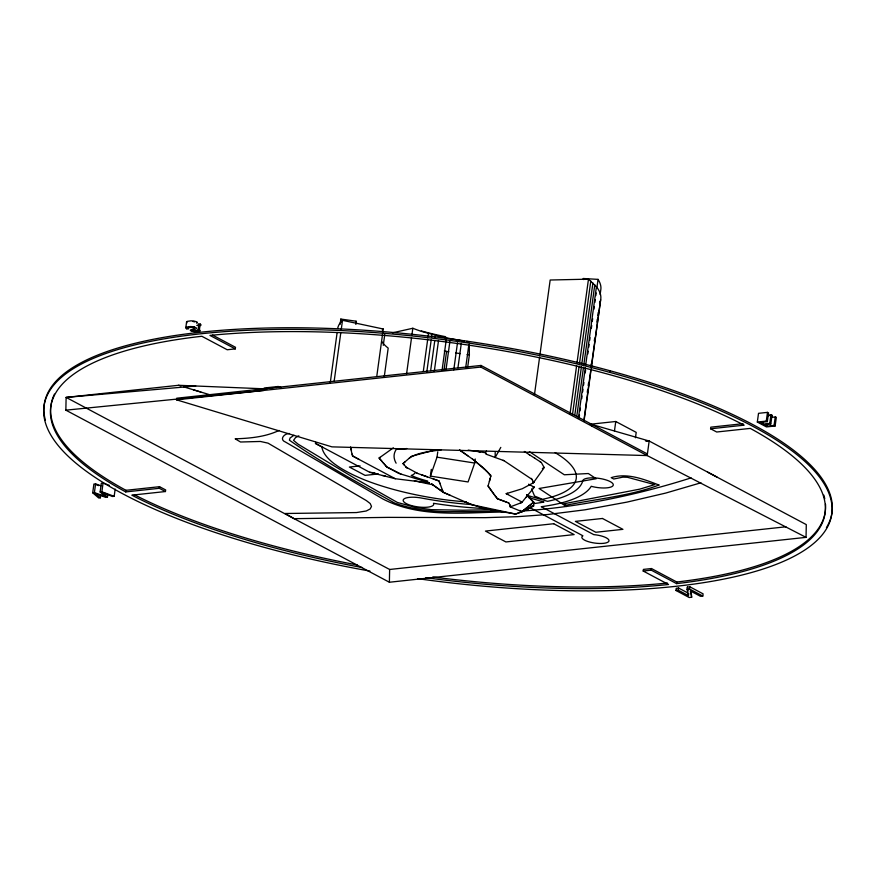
<?xml version="1.0" encoding="UTF-8"?>
<svg xmlns="http://www.w3.org/2000/svg" width="876" height="876" viewBox="0 0 876 876"><rect width="100%" height="100%" fill="white"/><g stroke="black" fill="none" stroke-linecap="round" stroke-linejoin="round"><path stroke-width="1.31" d="M533.736 502.55L526.64 494.754M591.782 426.108L592.187 424.575L649.171 441.022L806.292 524.604L806.04 537.36L389.382 582.244L65.853 410.165L66.116 397.397L178.518 385.287L264.07 388.813L272.819 387.871M389.382 582.244L389.634 569.477L66.116 397.397L195.731 385.998M352.152 454.129L352.831 456.024L359.138 459.484M100.751 494.896L100.346 497.809L98.681 497.984L92.703 492.783L93.896 484.056L95.604 483.87L101.058 485.851M92.703 492.783L94.4 492.597L95.604 483.87M94.4 492.597L105.328 496.572L100.127 491.983L101.32 483.256L103.061 483.07L109.215 485.326M100.127 491.983L101.868 491.797L103.061 483.07M107.671 495.586L107.474 497.042L104.54 494.392L104.737 492.936M104.54 494.392L102.24 492.575L112.511 496.495L114.176 496.32L115.172 489.049M125.969 490.308L159.541 486.695L165.663 489.936L165.444 491.535L159.322 488.304L125.75 491.918L125.969 490.308A390.762 118.151 7.8 0 1 50.917 405.752M159.322 488.304L159.541 486.695M185.811 327.668L186.588 321.963A4.73 1.434 7.8 0 1 187.037 321.503A5.355 1.621 7.8 0 1 187.387 321.35L190.793 320.857A6.11 1.851 7.8 0 1 192.129 320.89L193.125 320.966A4.238 1.281 7.8 0 1 194.658 321.24L195.217 321.393A4.084 1.237 7.8 0 1 195.939 321.634A4.041 1.226 7.8 0 1 197.078 322.269M806.04 537.36L647.178 455.564L331.916 446.859L176.525 399.828L176.744 398.219L481.001 365.445L647.397 453.954M188.636 326.803L188.373 328.697L186.807 328.839L186.938 327.887M194.395 327.087A4.238 1.281 7.8 0 1 194.921 327.252A4.041 1.226 7.8 0 1 195.764 327.602A4.019 1.215 7.8 0 1 196.323 327.985A3.537 1.073 7.8 0 1 196.531 328.511L196.344 328.752A5.782 1.752 7.8 0 1 195.644 329.102L192.337 330.11L192.775 330.712A1.905 0.569 7.8 0 0 193.519 330.953L198.151 330.701A2.584 0.777 7.8 0 0 198.25 330.296L198.556 324.175L200.199 324.032L201.02 324.843A4.019 1.215 7.8 0 1 200.812 325.281L200.024 325.642M191.253 330.887A3.624 1.095 7.8 0 0 192.074 331.205A4.008 1.215 7.8 0 0 192.742 331.391A3.624 1.095 7.8 0 0 193.596 331.555A3.854 1.172 7.8 0 0 194.187 331.632L200.035 330.986A4.019 1.215 7.8 0 0 200.243 330.548L199.421 329.737L200.199 324.032M125.75 491.918A390.762 118.151 7.8 0 1 201.863 336.274L227.213 349.754L235.283 348.889L235.502 347.29L212.594 335.103M281.108 387.499L278.174 386.491L278.064 387.301L276.312 387.488M330.274 382.626L337.14 332.475M340.096 324.438L340.841 319.061L356.094 321.207A112.818 34.109 7.8 0 0 356.006 324.142M334.15 381.312L340.83 332.519M341.202 329.803L342.505 320.32L383.261 329.004L376.757 376.45M355.722 323.89L356.094 321.207M383.272 345.341L384.75 334.544M384.29 376.56L388.188 348.09A85.574 25.875 7.8 0 1 381.958 341.76M406.541 374.161L411.534 337.709M411.906 335.004L412.837 328.259A85.738 25.919 7.8 0 0 421.871 331.522L442.763 337.227L464.192 341.125M423.305 371.369L427.751 338.968M428.112 336.264L428.484 333.57M426.754 372.344L431.2 339.943M431.572 337.238L431.934 334.544M430.663 370.581L434.737 340.873M435.109 338.18L435.471 335.475M434.277 371.479L438.537 340.425M442.041 370.438L446.486 338.037M443.979 370.307L446.574 351.407L444.296 350.991M475.252 459.002L474.704 463.043L468.069 481.964L430.39 476.095L431.31 469.361M445.993 369.847L449.881 341.487M430.39 476.095L437.025 457.173L437.77 451.786M453.779 369.858L457.48 342.855M457.962 367.756L461.291 343.458M465.725 367.449L468.868 344.498M467.707 367.011L469.372 354.857L469.262 344.41M645.481 440.913L649.171 441.022L647.178 455.564L480.782 367.055L481.001 365.445M510.5 504.937L510.237 506.875L521.888 511.693L533.681 505.912L533.747 502.068L521.888 511.737L515.603 514.059C498.324 510.949 480.519 508.781 464.368 501.565M534.426 394.912L539.616 357.058M539.988 354.364L550.172 280.013L588.475 279.159L596.425 286.748A128.356 38.807 7.8 0 1 600.662 299.691L583.996 421.356M569.947 414.337L576.616 365.664M576.988 362.971L588.475 279.159M572.466 414.863L579.124 366.201M579.496 363.496L590.796 281.032M574.755 415.399L581.423 366.737M581.795 364.033L592.91 282.926M576.813 415.958L583.482 367.296M583.854 364.591L594.782 284.831M578.456 417.863L585.31 367.854M585.683 365.15L596.425 286.748M579.113 417.666L579.485 414.95M580.032 410.888L580.405 408.172M581.708 398.69L582.08 395.974M582.639 391.9L583.011 389.196M583.569 385.122L583.942 382.418M585.234 372.924L585.606 370.209M587.84 353.948L588.212 351.232M588.771 347.17L589.143 344.454M589.69 340.392L590.063 337.676M591.366 328.182L591.738 325.478M592.296 321.404L592.669 318.7M593.961 309.206L594.333 306.49M594.892 302.428L595.264 299.712M595.822 295.65L596.195 292.934M596.939 287.514L598.056 279.378L583.109 278.491A112.949 34.153 7.8 0 1 583.777 279.597M600.137 294.544L600.881 289.113A128.454 38.84 7.8 0 0 598.056 279.378M587.27 392.306L587.643 389.601M588.201 385.55L588.562 382.845M590.785 366.628L591.158 363.923M594.311 340.939L594.684 338.235M596.906 322.018L597.268 319.313M597.826 315.261L598.198 312.557M583.909 420.37L590.763 370.351M591.322 366.299L600.662 299.691M610.057 372.431L610.276 370.833M614.47 430.926L615.762 421.498L589.909 424.28M635.461 437.759L636.206 432.372L615.762 421.498M425.802 577.7A390.762 118.161 7.8 0 0 668.541 584.5L643.181 571.021L643.411 569.411L651.47 568.546L676.798 582.014A390.762 118.151 7.8 0 0 825.51 504.215M743.034 423.699L710.797 427.17L710.578 428.78L716.699 432.01L750.25 428.397A390.762 118.151 7.8 0 1 676.579 583.624L651.251 570.156L651.47 568.546M676.579 583.624L676.798 582.014M691.153 591.245L691.668 597.235L689.182 597.509L675.943 590.468L676.25 588.278L678.582 588.026L687.605 592.822M688.733 593.424L688.437 595.614L678.287 590.216L678.582 588.026M688.437 595.614L687.069 589.274L687.364 587.073L689.861 586.81L703.089 593.851L702.793 596.041L700.45 596.293L690.299 590.895L691.668 597.235M702.793 596.041L689.554 589L689.861 586.81M707.578 472.098L717.137 477.168M771.745 417.085L776.333 417.261L775.129 425.988L766.467 426.919L757.324 422.057L758.517 413.33L767.486 412.366L768.537 412.925L767.332 421.652L759.996 422.44L763.149 424.126L769.763 423.415L770.814 423.973L772.008 415.246L768.307 414.972M763.149 424.126L763.489 421.63M767.332 421.652L766.281 421.093L767.486 412.366M775.129 425.988L774.077 425.429L767.026 426.185L767.365 423.699M769.763 423.415L770.957 414.687M774.077 425.429L775.271 416.702M489.388 481.329L490.264 478.197M490.768 476.413C487.275 469.908 478.46 464.192 472.503 459.101M489.64 480.442L488.009 486.224L497.404 498.816L508.474 502.802M489.761 479.993L490.012 479.095M490.133 478.646L491.009 475.548L487.538 472.208M599.491 303.085L600.213 301.421M488.129 485.808L493.144 493.155M500.798 447.384L495.192 457.48L495.192 452.301M486.465 450.987L485.403 452.717L486.421 454.294L503.952 460.666L532.05 479.402M315.634 442.347L315.929 443.76L322.926 447.395M520.289 503.12L522.074 502.101L506.229 493.681L522.227 488.753L533.396 482.775L544.226 467.664L541.313 462.451L524.505 451.578M509.109 503.131L510.237 506.875L521.811 502.528L525.928 497.404M525.775 497.535L534.24 487.297L533.123 486.607M534.24 487.297L533.002 487.713M407.044 468.145L403.037 463.568L411.457 456.276L434.715 450.045L441.219 449.837M409.344 458.104C418.082 452.147 430.455 451.589 440.661 449.804M403.037 463.568L405.15 461.74M533.199 481.461L533.78 482.49L532.816 483.015M393.379 447.822L379.1 458.028L386.885 467.105L401.055 474.102M293.953 435.262L290.076 437.989L289.398 440.179C322.696 463.623 359.171 483.442 394.868 503.185C413.582 509.777 433.467 512.088 453.231 511.639A426.349 128.914 7.8 0 0 500.13 510.938M298.836 435.81L295.519 437.617L293.537 440.365L298.07 444.154L354.2 477.967L397.354 502.441L415.498 507.401L431.134 509.646L462.835 510.237L494.371 509.635M542.364 468.682L544.007 467.28M379.998 457.381L379.1 458.028L381.323 460.623M279.083 430.445C265.417 436.916 250.087 438.339 235.173 438.821L240.517 442.008L260.413 441.46L268.034 443.147L366.354 500.579L370.209 503.547L371.512 506.427L370.165 508.978L366.277 510.982L356.488 512.559L285.039 513.5L294.106 518.669L388.035 517.377L485.293 517.661L517.409 516.676L547.752 514.508L584.949 509.821L626.931 502.123L665.661 493.089L700.953 482.785M289.485 433.5C284.317 433.346 278.886 439.5 285.521 442.073L383.239 499.178C420.776 518.34 464.466 512.351 505.025 512.011M691.098 477.88C636.414 495.301 579.693 506.963 522.403 511.047M507.565 493.265L506.229 493.681L507.675 494.436M392.415 332.825L412.837 328.259M278.174 386.491L264.18 388.002L263.851 390.422L65.853 410.165M264.07 388.813L267.563 388.429M176.525 399.828L480.782 367.055M768.044 415.673L772.008 415.246M757.324 422.057L766.281 421.093M360.069 465.89L349.393 467.039L365.062 475.372L378.399 473.938M710.578 428.78L744.162 425.167A390.762 118.151 7.8 0 0 209.966 335.42L235.283 348.889M770.814 423.973L764.2 424.685L767.026 426.185M107.474 497.042L105.503 497.25L94.816 493.374L100.346 497.809M165.444 491.535L131.849 495.159A390.762 118.161 7.8 0 0 362.357 567.582M530.998 506.208L533.681 505.912L521.888 511.737L520.005 510.358M389.634 569.477L785.936 526.794M643.181 571.021L651.251 570.156M675.943 590.468L678.287 590.216M687.069 589.274L689.554 589M197.779 329.88L199.421 329.737M196.761 325.423L199.016 324.93A2.584 0.777 7.8 0 0 199.027 324.591L198.556 324.175M524.111 509.657L527.998 509.416M646.444 440.946L649.171 441.022M466.492 502.036L449.443 500.316A128.356 38.807 7.8 0 1 364.832 480.004A138.025 41.73 7.8 0 1 337.172 465.813L334.172 463.7A128.356 38.807 7.8 0 1 323.693 452.312A128.356 38.807 7.8 0 1 321.864 446.727M315.349 443.365L369.672 472.263L374.994 472.92M382.494 475.493L385.177 475.832M369.672 472.263L395.317 478.734L429.185 482.928M466.722 341.465L469.24 341.793M467.105 354.561L469.372 354.857M460.272 353.63L455.706 352.94M468.2 450.089L485.392 452.717L486.421 454.294M437.025 457.173L474.704 463.043M446.574 351.407L448.851 351.802M194.439 327.098L193.881 326.945A4.238 1.281 7.8 0 0 192.337 326.682L191.351 326.595A6.11 1.851 7.8 0 0 190.015 326.562L186.61 327.055A5.355 1.621 7.8 0 0 186.106 327.295A4.73 1.434 7.8 0 0 185.789 327.777A5.092 1.544 7.8 0 0 186.26 328.467A5.782 1.752 7.8 0 0 186.807 328.839M526.772 495.236L547.566 501.335A135.2 40.876 7.8 0 0 582.781 480.694A15.407 4.654 7.8 0 1 601.067 478.701A15.407 4.654 7.8 0 1 612.455 486.246A15.407 4.654 7.8 0 1 591.234 486.29A145.471 43.986 7.8 0 1 541.248 506.7L593.764 534.634A13.688 4.139 7.8 0 1 608.984 540.886A13.688 4.139 7.8 0 1 592.373 542.671A13.688 4.139 7.8 0 1 582.923 535.794L530.418 507.872A145.471 43.986 7.8 0 1 527.801 508.08M528.37 497.491L543.919 502.047A135.2 40.876 7.8 0 1 533.451 503.645M193.399 389.787L200.845 392.043M178.518 385.287L181.004 386.042M183.478 386.787L211.16 395.164M429.218 482.709L398.821 473.412L386.524 466.689M417.677 473.456L405.61 466.897M421.553 474.814L427.368 476.862M415.739 472.777L438.985 480.935L443.212 492.29L450.253 495.378M433.182 478.898L438.985 480.957L440.048 483.782M506.514 502.145L497.48 498.74L494.754 495.301M507.554 502.517L508.595 502.89M96.021 484.647L98.692 485.622M101.868 491.797L114.176 496.32M502.999 460.305L503.952 460.666M194.636 321.908L194.078 321.722A2.321 0.701 7.8 0 0 193.016 321.514M478.022 451.315L480.212 452.301M191.132 330.854L190.683 330.602A3.34 1.007 7.8 0 1 190.256 330.121L194.494 328.248L193.3 327.427A2.321 0.701 7.8 0 0 192.238 327.219L187.803 327.777A2.847 0.865 7.8 0 0 187.792 328.193L188.373 328.697M528.6 484.198L534.349 487.253M395.317 478.734L352.48 455.936L350.433 447.253M524.352 451.469L524.943 451.863M529.126 454.567L529.728 454.951M534.513 458.049L535.105 458.433M539.89 461.532L540.481 461.915M529.356 451.622L564.308 474.77L588.343 473.533L596.195 478.734L539.079 488.49L566.301 506.536M467.872 455.838L459.506 449.957M459.604 450.034L473.007 459.451M474.047 460.185L484.056 468.912M484.406 469.251L485.063 469.875M485.731 470.5L487.045 471.759M526.618 494.765L533.681 502.123L521.888 511.693L515.603 514.059L471.441 504.642L443.212 492.279L431.55 483.859L443.212 492.279L442.15 489.454M531.305 478.362L533.78 482.49M381.695 461.05L382.341 461.805M382.998 462.561L383.644 463.327M384.29 464.083L384.936 464.838M385.593 465.594L386.239 466.35M403.354 463.984L404 464.817M493.79 494.009L494.436 494.874M531.535 488.874L534.557 496.057L542.507 499.309A128.356 38.807 7.8 0 0 555.165 452.695M350.75 447.121L351.462 450.33M687.364 587.073L688.186 590.884M187.037 322.762A5.092 1.544 7.8 0 1 186.588 321.963M197.1 322.28A3.537 1.073 7.8 0 1 197.319 322.806L197.122 323.047A5.782 1.752 7.8 0 1 196.717 323.288M369.946 571.075A397.562 120.209 7.8 0 1 125.564 347.323A397.562 120.209 7.8 0 1 795.977 453.899A397.562 120.209 7.8 0 1 417.545 578.642M45.366 420.151A397.562 120.209 7.8 0 1 455.224 339.505A397.562 120.209 7.8 0 1 826.429 527.637M667.435 583.033A390.762 118.161 7.8 0 1 432.788 576.977M357.255 564.976A390.762 118.161 7.8 0 1 134.302 494.71M51.115 404.438A390.762 118.151 7.8 0 1 54.465 394.101M823.845 495.126A390.762 118.151 7.8 0 1 824.765 498.794M382.286 330.011A85.574 25.875 7.8 0 1 383.261 329.004M337.698 328.412A128.4 38.818 7.8 0 1 342.494 320.32M490.319 508.759A145.471 43.986 7.8 0 1 433.467 503.284A15.407 4.654 7.8 0 1 419.243 507.062A15.407 4.654 7.8 0 1 403.212 500.021A15.407 4.654 7.8 0 1 421.575 498.061A135.2 40.876 7.8 0 0 473.379 504.696M432.843 484.724A85.574 25.875 7.8 0 1 414.359 480.628M427.718 481.066A51.345 15.527 7.8 0 1 411.227 475.482A22.075 6.679 7.8 0 0 414.666 473.226M396.116 463.185A120.965 36.573 7.8 0 1 396.598 448.983A22.075 6.679 7.8 0 0 406.716 448.534M445.676 336.723A112.916 34.142 7.8 0 1 421.279 330.92M340.742 322.401A128.027 38.708 7.8 0 1 340.841 319.061M658.938 485.03C630.041 496.013 597.202 498.838 566.619 505.123L563.695 503.82L639.611 489.18L654.7 484.625L627.336 477.267L622.88 477.135L613.758 479.019L611.196 477.661C627.117 472.493 644.342 479.413 658.938 485.03M553.709 523.728L485.457 531.075L505.901 541.948L574.141 534.59L553.709 523.728M602.48 518.472L575.379 521.384L595.822 532.258L622.924 529.345L602.48 518.472"/></g></svg>
